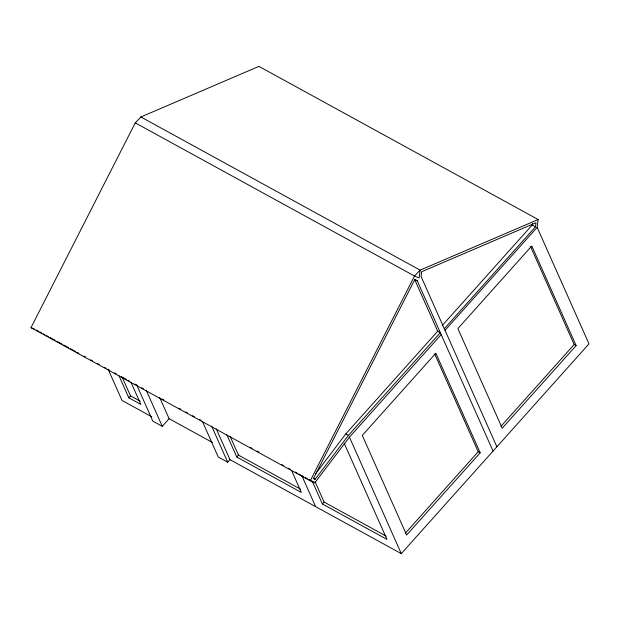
<?xml version="1.0" encoding="UTF-8"?>
<svg xmlns="http://www.w3.org/2000/svg" width="620" height="620" viewBox="0 0 620 620"><rect width="100%" height="100%" fill="white"/><g stroke="black" fill="none" stroke-linecap="round" stroke-linejoin="round"><path stroke-width="0.93" d="M442.293 325.469L532.169 225.029L532.379 223.386M444.308 328.709L535.463 226.835L535.998 222.72L421.678 271.731L421.058 276.489L496.884 446.795M216.264 428.87L229.981 459.668L401.287 553.629L589 343.852L537.137 227.37L538.16 219.534L258.912 66.371L140.887 116.971L135.261 122.861L31 327.654L310.248 480.818L314.851 482.771L349.432 437.146L441.192 334.591M310.248 480.818L414.509 276.016L420.135 270.134L538.16 219.534M315.417 474.006L345.79 433.923L437.697 331.212L414.586 279.31L417.221 280.752L493.055 451.073M417.221 280.752L414.703 279.682L313.441 478.586L315.131 479.299L348.425 435.372L440.332 332.661L437.697 331.212M131.014 382.362L140.825 404.395L128.821 397.815L130.533 395.909L122.287 377.394M136.78 385.074L152.846 421.15L162.285 426.328L169.113 418.702L159.666 397.498M202.531 421.693L218.263 457.033L227.703 462.21L229.981 459.668M291.532 470.394L301.343 492.435L236.763 457.018L238.468 455.111L230.229 436.596M445.021 330.321L537.137 227.37M344.216 443.323L386.996 539.415L322.416 503.998L324.128 502.092L315.099 481.81M405.31 533.216L478.221 451.732L434.659 353.881M500.898 426.389L574.167 344.503L530.604 246.651M480.198 452.817L406.635 535.021L362.281 435.411L435.844 353.199L480.198 452.817L478.221 451.732M576.143 345.588L502.231 428.195L457.878 328.577L531.789 245.977L576.143 345.588L574.167 344.503M31 327.654L34.836 329.282M532.169 225.029L535.463 226.835M140.887 116.971L420.135 270.134L419.112 277.969L414.509 276.016L135.261 122.861M345.79 433.923L348.425 435.372M313.154 478.214L315.131 479.299M36.448 330.072L38.145 331.003M39.843 331.933L41.54 332.87M43.237 333.8L44.942 334.73M46.639 335.66L48.337 336.59M50.034 337.52L55.126 340.318M56.823 341.248L61.915 344.038M63.612 344.968L68.704 347.766M70.401 348.696L75.493 351.486M77.19 352.416L78.887 353.353M83.979 356.144L85.676 357.074M90.776 359.871L92.473 360.801M97.565 363.591L99.262 364.521M104.354 367.319L106.051 368.249M107.748 369.179L109.445 370.109M114.537 372.907L116.234 373.837M121.326 376.627L126.418 379.417M128.115 380.354L129.82 381.285M134.912 384.075L136.609 385.005M141.701 387.802L143.398 388.732M162.068 398.97L163.765 399.9M179.048 408.286L180.745 409.216M185.837 412.006L187.535 412.936M192.626 415.733L194.324 416.663M199.415 419.453L201.113 420.391M250.34 447.392L252.038 448.322M257.137 451.112L258.835 452.042M281.751 464.613L283.449 465.543M288.54 468.34L290.238 469.27M295.329 472.06L297.026 472.99M298.724 473.92L300.421 474.858M302.118 475.788L303.815 476.718M305.513 477.648L307.21 478.578M308.907 479.508L314.851 482.771M130.533 395.909L140.136 401.171M238.468 455.111L300.529 489.149M324.128 502.092L386.19 536.13M169.113 418.702L212.365 442.424M151.73 416.749L122.039 400.466L108.291 369.582M349.432 437.146L401.287 553.629M312.216 481.074L322.416 503.998M301.886 475.765L315.634 506.649M226.951 434.976L236.763 457.018M211.645 426.134L227.703 462.21M146.157 390.112L162.285 426.328M119.009 375.774L128.821 397.815"/></g></svg>
